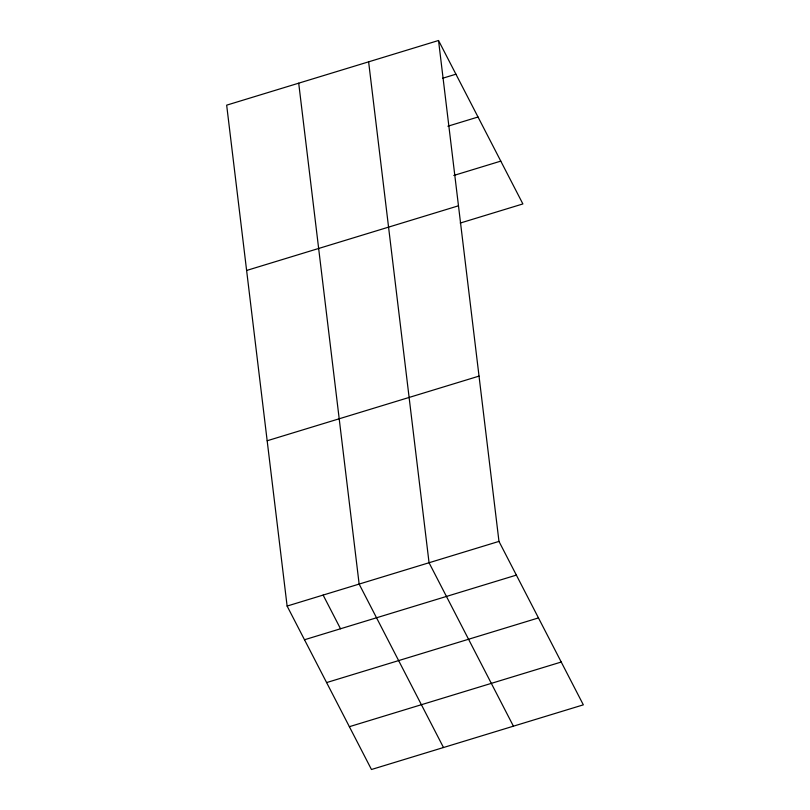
<?xml version="1.0" encoding="UTF-8"?>
<svg xmlns="http://www.w3.org/2000/svg" width="810" height="810" viewBox="0 0 810 810"><rect width="100%" height="100%" fill="white"/><g stroke="black" fill="none" stroke-linecap="round" stroke-linejoin="round"><path stroke-width="1.21" d="M438.534 40.5L226.668 105.158L287.115 606.062L371.466 769.5L583.332 704.842L498.97 541.404L438.534 40.5L522.885 203.938L460.212 223.064M442.665 78.246L455.929 74.196M447.889 126.208L478.022 117.015M453.782 175.466L500.793 161.119M246.615 270.459L458.48 205.801M267.168 440.761L479.024 376.113M287.115 606.062L498.97 541.404M304.499 639.758L516.365 575.11M326.602 682.577L538.468 617.919M349.373 726.692L561.229 662.033M513.418 726.175L429.057 562.747L368.621 61.833M443.495 747.519L359.144 584.081L298.708 83.177M323.129 595.077L340.524 628.773"/></g></svg>
